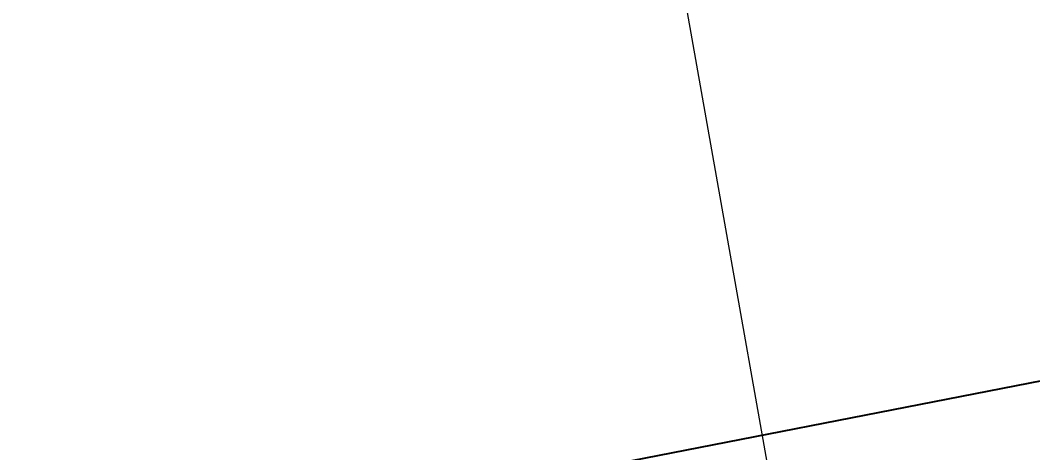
# Model space of a CAD drawing. Header units: millimetres. Extents: x -8428662 to 9409114, y 0 to 249028.
# Drawn here: x 73303.13 to 73313.23, y 105942.79 to 105947.1 of the extents above; entities that cross this region are included whole.
import ezdxf
from ezdxf import colors
from ezdxf.entities.mleader import LeaderData, LeaderLine
from ezdxf.math import Vec2, Vec3

# ---------------------------------------------------------------- set-up
doc = ezdxf.new("R2010")
doc.units = ezdxf.units.MM
doc.header["$MEASUREMENT"] = 0
doc.layers.get('0').update_dxf_attribs({"color": 250, "lineweight": 9})
for name, color, linetype, lineweight in [('АР_Отметки', 250, 'Continuous', 15), ('АР_Размеры', 175, 'Continuous', 9), ('АР_Размеры дверей', 15, 'Continuous', 0), ('АР_Сущ Несущая стена', 216, 'Continuous', 30)]:
    doc.layers.add(name, color=color, linetype=linetype, lineweight=lineweight)
doc.layers.add('Тонкая', color=7, linetype='Continuous')
doc.styles.add('ISOCPEUR', font='isocpeur.ttf', dxfattribs={"width": 0.7})

# ---------------------------------------------------------------- blocks, each defined once
blk = doc.blocks.new('_DotSmall')
at = {"color": 0, "linetype": 'ByBlock', "const_width": 0.5}
blk.add_lwpolyline([(-0.0625, 0, 1), (0.0625, 0, 1)], format="xyb", close=True, dxfattribs=at)
blk = doc.blocks.new('A$Cec9b444d')
at = {"layer": 'Тонкая', "color": 5, "ltscale": 100}
blk.add_line((-293.911, -6250.389), (-2355.108, -6652.338), dxfattribs=at)

msp = doc.modelspace()

# ---------------------------------------------------------------- linework, layer by layer
at = {"layer": 'АР_Размеры', "color": 5, "lineweight": 0, "ltscale": 100, "transparency": 33554687}
msp.add_lwpolyline([(73324.646, 105921.32), (73318.861, 105953.956, 0.523933), (73318.445, 105954.213), (73317.364, 105954.021), (73310.281, 105952.766), (73309.201, 105952.574, 0.523933), (73308.897, 105952.19), (73314.681, 105919.554, 0.414326)], format="xyb", dxfattribs=at)
msp.add_lwpolyline([(73324.646, 105921.32), (73318.861, 105953.956, 0.523933), (73318.445, 105954.213), (73317.364, 105954.021), (73310.281, 105952.766), (73309.201, 105952.574, 0.523933), (73308.897, 105952.19), (73314.681, 105919.554, 0.414326)], format="xyb", dxfattribs=at)
msp.add_lwpolyline([(73324.646, 105921.32), (73318.861, 105953.956, 0.523933), (73318.445, 105954.213), (73317.364, 105954.021), (73310.281, 105952.766), (73309.201, 105952.574, 0.523933), (73308.897, 105952.19), (73314.681, 105919.554, 0.414326)], format="xyb", dxfattribs=at)
msp.add_lwpolyline([(73324.646, 105921.32), (73318.861, 105953.956, 0.523933), (73318.445, 105954.213), (73317.364, 105954.021), (73310.281, 105952.766), (73309.201, 105952.574, 0.523933), (73308.897, 105952.19), (73314.681, 105919.554, 0.414326)], format="xyb", dxfattribs=at)
msp.add_lwpolyline([(73324.646, 105921.32), (73318.861, 105953.956, 0.523933), (73318.445, 105954.213), (73317.364, 105954.021), (73310.281, 105952.766), (73309.201, 105952.574, 0.523933), (73308.897, 105952.19), (73314.681, 105919.554, 0.414326)], format="xyb", dxfattribs=at)
msp.add_lwpolyline([(73324.646, 105921.32), (73318.861, 105953.956, 0.523933), (73318.445, 105954.213), (73317.364, 105954.021), (73310.281, 105952.766), (73309.201, 105952.574, 0.523933), (73308.897, 105952.19), (73314.681, 105919.554, 0.414326)], format="xyb", dxfattribs=at)
msp.add_lwpolyline([(73324.646, 105921.32), (73318.861, 105953.956, 0.523933), (73318.445, 105954.213), (73317.364, 105954.021), (73310.281, 105952.766), (73309.201, 105952.574, 0.523933), (73308.897, 105952.19), (73314.681, 105919.554, 0.414326)], format="xyb", dxfattribs=at)
msp.add_lwpolyline([(73324.646, 105921.32), (73318.861, 105953.956, 0.523933), (73318.445, 105954.213), (73317.364, 105954.021), (73310.281, 105952.766), (73309.201, 105952.574, 0.523933), (73308.897, 105952.19), (73314.681, 105919.554, 0.414326)], format="xyb", dxfattribs=at)
msp.add_lwpolyline([(73324.646, 105921.32), (73318.861, 105953.956, 0.523933), (73318.445, 105954.213), (73317.364, 105954.021), (73310.281, 105952.766), (73309.201, 105952.574, 0.523933), (73308.897, 105952.19), (73314.681, 105919.554, 0.414326)], format="xyb", dxfattribs=at)
msp.add_lwpolyline([(73324.646, 105921.32), (73318.861, 105953.956, 0.523933), (73318.445, 105954.213), (73317.364, 105954.021), (73310.281, 105952.766), (73309.201, 105952.574, 0.523933), (73308.897, 105952.19), (73314.681, 105919.554, 0.414326)], format="xyb", dxfattribs=at)
msp.add_lwpolyline([(73324.646, 105921.32), (73318.861, 105953.956, 0.523933), (73318.445, 105954.213), (73317.364, 105954.021), (73310.281, 105952.766), (73309.201, 105952.574, 0.523933), (73308.897, 105952.19), (73314.681, 105919.554, 0.414326)], format="xyb", dxfattribs=at)
msp.add_lwpolyline([(73324.646, 105921.32), (73318.861, 105953.956, 0.523933), (73318.445, 105954.213), (73317.364, 105954.021), (73310.281, 105952.766), (73309.201, 105952.574, 0.523933), (73308.897, 105952.19), (73314.681, 105919.554, 0.414326)], format="xyb", dxfattribs=at)
msp.add_lwpolyline([(73324.646, 105921.32), (73318.861, 105953.956, 0.523933), (73318.445, 105954.213), (73317.364, 105954.021), (73310.281, 105952.766), (73309.201, 105952.574, 0.523933), (73308.897, 105952.19), (73314.681, 105919.554, 0.414326)], format="xyb", dxfattribs=at)
msp.add_lwpolyline([(73324.646, 105921.32), (73318.861, 105953.956, 0.523933), (73318.445, 105954.213), (73317.364, 105954.021), (73310.281, 105952.766), (73309.201, 105952.574, 0.523933), (73308.897, 105952.19), (73314.681, 105919.554, 0.414326)], format="xyb", dxfattribs=at)
msp.add_lwpolyline([(73324.646, 105921.32), (73318.861, 105953.956, 0.523933), (73318.445, 105954.213), (73317.364, 105954.021), (73310.281, 105952.766), (73309.201, 105952.574, 0.523933), (73308.897, 105952.19), (73314.681, 105919.554, 0.414326)], format="xyb", dxfattribs=at)
msp.add_lwpolyline([(73324.646, 105921.32), (73318.861, 105953.956, 0.523933), (73318.445, 105954.213), (73317.364, 105954.021), (73310.281, 105952.766), (73309.201, 105952.574, 0.523933), (73308.897, 105952.19), (73314.681, 105919.554, 0.414326)], format="xyb", dxfattribs=at)
msp.add_lwpolyline([(73324.646, 105921.32), (73318.861, 105953.956, 0.523933), (73318.445, 105954.213), (73317.364, 105954.021), (73310.281, 105952.766), (73309.201, 105952.574, 0.523933), (73308.897, 105952.19), (73314.681, 105919.554, 0.414326)], format="xyb", dxfattribs=at)
msp.add_lwpolyline([(73324.646, 105921.32), (73318.861, 105953.956, 0.523933), (73318.445, 105954.213), (73317.364, 105954.021), (73310.281, 105952.766), (73309.201, 105952.574, 0.523933), (73308.897, 105952.19), (73314.681, 105919.554, 0.414326)], format="xyb", dxfattribs=at)
msp.add_lwpolyline([(73324.646, 105921.32), (73318.861, 105953.956, 0.523933), (73318.445, 105954.213), (73317.364, 105954.021), (73310.281, 105952.766), (73309.201, 105952.574, 0.523933), (73308.897, 105952.19), (73314.681, 105919.554, 0.414326)], format="xyb", dxfattribs=at)
msp.add_lwpolyline([(73324.646, 105921.32), (73318.861, 105953.956, 0.523933), (73318.445, 105954.213), (73317.364, 105954.021), (73310.281, 105952.766), (73309.201, 105952.574, 0.523933), (73308.897, 105952.19), (73314.681, 105919.554, 0.414326)], format="xyb", dxfattribs=at)
msp.add_lwpolyline([(73324.646, 105921.32), (73318.861, 105953.956, 0.523933), (73318.445, 105954.213), (73317.364, 105954.021), (73310.281, 105952.766), (73309.201, 105952.574, 0.523933), (73308.897, 105952.19), (73314.681, 105919.554, 0.414326)], format="xyb", dxfattribs=at)
msp.add_lwpolyline([(73324.646, 105921.32), (73318.861, 105953.956, 0.523933), (73318.445, 105954.213), (73317.364, 105954.021), (73310.281, 105952.766), (73309.201, 105952.574, 0.523933), (73308.897, 105952.19), (73314.681, 105919.554, 0.414326)], format="xyb", dxfattribs=at)
msp.add_lwpolyline([(73324.646, 105921.32), (73318.861, 105953.956, 0.523933), (73318.445, 105954.213), (73317.364, 105954.021), (73310.281, 105952.766), (73309.201, 105952.574, 0.523933), (73308.897, 105952.19), (73314.681, 105919.554, 0.414326)], format="xyb", dxfattribs=at)
msp.add_lwpolyline([(73324.646, 105921.32), (73318.861, 105953.956, 0.523933), (73318.445, 105954.213), (73317.364, 105954.021), (73310.281, 105952.766), (73309.201, 105952.574, 0.523933), (73308.897, 105952.19), (73314.681, 105919.554, 0.414326)], format="xyb", dxfattribs=at)
msp.add_lwpolyline([(73324.646, 105921.32), (73318.861, 105953.956, 0.523933), (73318.445, 105954.213), (73317.364, 105954.021), (73310.281, 105952.766), (73309.201, 105952.574, 0.523933), (73308.897, 105952.19), (73314.681, 105919.554, 0.414326)], format="xyb", dxfattribs=at)
msp.add_lwpolyline([(73324.646, 105921.32), (73318.861, 105953.956, 0.523933), (73318.445, 105954.213), (73317.364, 105954.021), (73310.281, 105952.766), (73309.201, 105952.574, 0.523933), (73308.897, 105952.19), (73314.681, 105919.554, 0.414326)], format="xyb", dxfattribs=at)
msp.add_lwpolyline([(73324.646, 105921.32), (73318.861, 105953.956, 0.523933), (73318.445, 105954.213), (73317.364, 105954.021), (73310.281, 105952.766), (73309.201, 105952.574, 0.523933), (73308.897, 105952.19), (73314.681, 105919.554, 0.414326)], format="xyb", dxfattribs=at)
msp.add_lwpolyline([(73324.646, 105921.32), (73318.861, 105953.956, 0.523933), (73318.445, 105954.213), (73317.364, 105954.021), (73310.281, 105952.766), (73309.201, 105952.574, 0.523933), (73308.897, 105952.19), (73314.681, 105919.554, 0.414326)], format="xyb", dxfattribs=at)
msp.add_lwpolyline([(73324.646, 105921.32), (73318.861, 105953.956, 0.523933), (73318.445, 105954.213), (73317.364, 105954.021), (73310.281, 105952.766), (73309.201, 105952.574, 0.523933), (73308.897, 105952.19), (73314.681, 105919.554, 0.414326)], format="xyb", dxfattribs=at)
msp.add_lwpolyline([(73324.646, 105921.32), (73318.861, 105953.956, 0.523933), (73318.445, 105954.213), (73317.364, 105954.021), (73310.281, 105952.766), (73309.201, 105952.574, 0.523933), (73308.897, 105952.19), (73314.681, 105919.554, 0.414326)], format="xyb", dxfattribs=at)
msp.add_lwpolyline([(73324.646, 105921.32), (73318.861, 105953.956, 0.523933), (73318.445, 105954.213), (73317.364, 105954.021), (73310.281, 105952.766), (73309.201, 105952.574, 0.523933), (73308.897, 105952.19), (73314.681, 105919.554, 0.414326)], format="xyb", dxfattribs=at)
msp.add_lwpolyline([(73324.646, 105921.32), (73318.861, 105953.956, 0.523933), (73318.445, 105954.213), (73317.364, 105954.021), (73310.281, 105952.766), (73309.201, 105952.574, 0.523933), (73308.897, 105952.19), (73314.681, 105919.554, 0.414326)], format="xyb", dxfattribs=at)
msp.add_lwpolyline([(73324.646, 105921.32), (73318.861, 105953.956, 0.523933), (73318.445, 105954.213), (73317.364, 105954.021), (73310.281, 105952.766), (73309.201, 105952.574, 0.523933), (73308.897, 105952.19), (73314.681, 105919.554, 0.414326)], format="xyb", dxfattribs=at)
msp.add_lwpolyline([(73324.646, 105921.32), (73318.861, 105953.956, 0.523933), (73318.445, 105954.213), (73317.364, 105954.021), (73310.281, 105952.766), (73309.201, 105952.574, 0.523933), (73308.897, 105952.19), (73314.681, 105919.554, 0.414326)], format="xyb", dxfattribs=at)
msp.add_lwpolyline([(73324.646, 105921.32), (73318.861, 105953.956, 0.523933), (73318.445, 105954.213), (73317.364, 105954.021), (73310.281, 105952.766), (73309.201, 105952.574, 0.523933), (73308.897, 105952.19), (73314.681, 105919.554, 0.414326)], format="xyb", dxfattribs=at)
msp.add_lwpolyline([(73324.646, 105921.32), (73318.861, 105953.956, 0.523933), (73318.445, 105954.213), (73317.364, 105954.021), (73310.281, 105952.766), (73309.201, 105952.574, 0.523933), (73308.897, 105952.19), (73314.681, 105919.554, 0.414326)], format="xyb", dxfattribs=at)
msp.add_lwpolyline([(73324.646, 105921.32), (73318.861, 105953.956, 0.523933), (73318.445, 105954.213), (73317.364, 105954.021), (73310.281, 105952.766), (73309.201, 105952.574, 0.523933), (73308.897, 105952.19), (73314.681, 105919.554, 0.414326)], format="xyb", dxfattribs=at)
msp.add_lwpolyline([(73324.646, 105921.32), (73318.861, 105953.956, 0.523933), (73318.445, 105954.213), (73317.364, 105954.021), (73310.281, 105952.766), (73309.201, 105952.574, 0.523933), (73308.897, 105952.19), (73314.681, 105919.554, 0.414326)], format="xyb", dxfattribs=at)
msp.add_lwpolyline([(73324.646, 105921.32), (73318.861, 105953.956, 0.523933), (73318.445, 105954.213), (73317.364, 105954.021), (73310.281, 105952.766), (73309.201, 105952.574, 0.523933), (73308.897, 105952.19), (73314.681, 105919.554, 0.414326)], format="xyb", dxfattribs=at)
msp.add_lwpolyline([(73324.646, 105921.32), (73318.861, 105953.956, 0.523933), (73318.445, 105954.213), (73317.364, 105954.021), (73310.281, 105952.766), (73309.201, 105952.574, 0.523933), (73308.897, 105952.19), (73314.681, 105919.554, 0.414326)], format="xyb", dxfattribs=at)
msp.add_lwpolyline([(73324.646, 105921.32), (73318.861, 105953.956, 0.523933), (73318.445, 105954.213), (73317.364, 105954.021), (73310.281, 105952.766), (73309.201, 105952.574, 0.523933), (73308.897, 105952.19), (73314.681, 105919.554, 0.414326)], format="xyb", dxfattribs=at)
msp.add_lwpolyline([(73324.646, 105921.32), (73318.861, 105953.956, 0.523933), (73318.445, 105954.213), (73317.364, 105954.021), (73310.281, 105952.766), (73309.201, 105952.574, 0.523933), (73308.897, 105952.19), (73314.681, 105919.554, 0.414326)], format="xyb", dxfattribs=at)
msp.add_lwpolyline([(73324.646, 105921.32), (73318.861, 105953.956, 0.523933), (73318.445, 105954.213), (73317.364, 105954.021), (73310.281, 105952.766), (73309.201, 105952.574, 0.523933), (73308.897, 105952.19), (73314.681, 105919.554, 0.414326)], format="xyb", dxfattribs=at)
msp.add_lwpolyline([(73324.646, 105921.32), (73318.861, 105953.956, 0.523933), (73318.445, 105954.213), (73317.364, 105954.021), (73310.281, 105952.766), (73309.201, 105952.574, 0.523933), (73308.897, 105952.19), (73314.681, 105919.554, 0.414326)], format="xyb", dxfattribs=at)
msp.add_lwpolyline([(73324.646, 105921.32), (73318.861, 105953.956, 0.523933), (73318.445, 105954.213), (73317.364, 105954.021), (73310.281, 105952.766), (73309.201, 105952.574, 0.523933), (73308.897, 105952.19), (73314.681, 105919.554, 0.414326)], format="xyb", dxfattribs=at)
msp.add_lwpolyline([(73324.646, 105921.32), (73318.861, 105953.956, 0.523933), (73318.445, 105954.213), (73317.364, 105954.021), (73310.281, 105952.766), (73309.201, 105952.574, 0.523933), (73308.897, 105952.19), (73314.681, 105919.554, 0.414326)], format="xyb", dxfattribs=at)
msp.add_lwpolyline([(73324.646, 105921.32), (73318.861, 105953.956, 0.523933), (73318.445, 105954.213), (73317.364, 105954.021), (73310.281, 105952.766), (73309.201, 105952.574, 0.523933), (73308.897, 105952.19), (73314.681, 105919.554, 0.414326)], format="xyb", dxfattribs=at)
msp.add_lwpolyline([(73324.646, 105921.32), (73318.861, 105953.956, 0.523933), (73318.445, 105954.213), (73317.364, 105954.021), (73310.281, 105952.766), (73309.201, 105952.574, 0.523933), (73308.897, 105952.19), (73314.681, 105919.554, 0.414326)], format="xyb", dxfattribs=at)
msp.add_lwpolyline([(73324.646, 105921.32), (73318.861, 105953.956, 0.523933), (73318.445, 105954.213), (73317.364, 105954.021), (73310.281, 105952.766), (73309.201, 105952.574, 0.523933), (73308.897, 105952.19), (73314.681, 105919.554, 0.414326)], format="xyb", dxfattribs=at)
msp.add_lwpolyline([(73324.646, 105921.32), (73318.861, 105953.956, 0.523933), (73318.445, 105954.213), (73317.364, 105954.021), (73310.281, 105952.766), (73309.201, 105952.574, 0.523933), (73308.897, 105952.19), (73314.681, 105919.554, 0.414326)], format="xyb", dxfattribs=at)
msp.add_lwpolyline([(73324.646, 105921.32), (73318.861, 105953.956, 0.523933), (73318.445, 105954.213), (73317.364, 105954.021), (73310.281, 105952.766), (73309.201, 105952.574, 0.523933), (73308.897, 105952.19), (73314.681, 105919.554, 0.414326)], format="xyb", dxfattribs=at)
msp.add_lwpolyline([(73324.646, 105921.32), (73318.861, 105953.956, 0.523933), (73318.445, 105954.213), (73317.364, 105954.021), (73310.281, 105952.766), (73309.201, 105952.574, 0.523933), (73308.897, 105952.19), (73314.681, 105919.554, 0.414326)], format="xyb", dxfattribs=at)
msp.add_lwpolyline([(73324.646, 105921.32), (73318.861, 105953.956, 0.523933), (73318.445, 105954.213), (73317.364, 105954.021), (73310.281, 105952.766), (73309.201, 105952.574, 0.523933), (73308.897, 105952.19), (73314.681, 105919.554, 0.414326)], format="xyb", dxfattribs=at)
msp.add_lwpolyline([(73324.646, 105921.32), (73318.861, 105953.956, 0.523933), (73318.445, 105954.213), (73317.364, 105954.021), (73310.281, 105952.766), (73309.201, 105952.574, 0.523933), (73308.897, 105952.19), (73314.681, 105919.554, 0.414326)], format="xyb", dxfattribs=at)
msp.add_lwpolyline([(73324.646, 105921.32), (73318.861, 105953.956, 0.523933), (73318.445, 105954.213), (73317.364, 105954.021), (73310.281, 105952.766), (73309.201, 105952.574, 0.523933), (73308.897, 105952.19), (73314.681, 105919.554, 0.414326)], format="xyb", dxfattribs=at)
msp.add_lwpolyline([(73324.646, 105921.32), (73318.861, 105953.956, 0.523933), (73318.445, 105954.213), (73317.364, 105954.021), (73310.281, 105952.766), (73309.201, 105952.574, 0.523933), (73308.897, 105952.19), (73314.681, 105919.554, 0.414326)], format="xyb", dxfattribs=at)
msp.add_lwpolyline([(73324.646, 105921.32), (73318.861, 105953.956, 0.523933), (73318.445, 105954.213), (73317.364, 105954.021), (73310.281, 105952.766), (73309.201, 105952.574, 0.523933), (73308.897, 105952.19), (73314.681, 105919.554, 0.414326)], format="xyb", dxfattribs=at)
msp.add_lwpolyline([(73324.646, 105921.32), (73318.861, 105953.956, 0.523933), (73318.445, 105954.213), (73317.364, 105954.021), (73310.281, 105952.766), (73309.201, 105952.574, 0.523933), (73308.897, 105952.19), (73314.681, 105919.554, 0.414326)], format="xyb", dxfattribs=at)
msp.add_lwpolyline([(73324.646, 105921.32), (73318.861, 105953.956, 0.523933), (73318.445, 105954.213), (73317.364, 105954.021), (73310.281, 105952.766), (73309.201, 105952.574, 0.523933), (73308.897, 105952.19), (73314.681, 105919.554, 0.414326)], format="xyb", dxfattribs=at)
msp.add_lwpolyline([(73324.646, 105921.32), (73318.861, 105953.956, 0.523933), (73318.445, 105954.213), (73317.364, 105954.021), (73310.281, 105952.766), (73309.201, 105952.574, 0.523933), (73308.897, 105952.19), (73314.681, 105919.554, 0.414326)], format="xyb", dxfattribs=at)
msp.add_lwpolyline([(73324.646, 105921.32), (73318.861, 105953.956, 0.523933), (73318.445, 105954.213), (73317.364, 105954.021), (73310.281, 105952.766), (73309.201, 105952.574, 0.523933), (73308.897, 105952.19), (73314.681, 105919.554, 0.414326)], format="xyb", dxfattribs=at)
msp.add_lwpolyline([(73324.646, 105921.32), (73318.861, 105953.956, 0.523933), (73318.445, 105954.213), (73317.364, 105954.021), (73310.281, 105952.766), (73309.201, 105952.574, 0.523933), (73308.897, 105952.19), (73314.681, 105919.554, 0.414326)], format="xyb", dxfattribs=at)
msp.add_lwpolyline([(73324.646, 105921.32), (73318.861, 105953.956, 0.523933), (73318.445, 105954.213), (73317.364, 105954.021), (73310.281, 105952.766), (73309.201, 105952.574, 0.523933), (73308.897, 105952.19), (73314.681, 105919.554, 0.414326)], format="xyb", dxfattribs=at)
msp.add_lwpolyline([(73324.646, 105921.32), (73318.861, 105953.956, 0.523933), (73318.445, 105954.213), (73317.364, 105954.021), (73310.281, 105952.766), (73309.201, 105952.574, 0.523933), (73308.897, 105952.19), (73314.681, 105919.554, 0.414326)], format="xyb", dxfattribs=at)
msp.add_lwpolyline([(73324.646, 105921.32), (73318.861, 105953.956, 0.523933), (73318.445, 105954.213), (73317.364, 105954.021), (73310.281, 105952.766), (73309.201, 105952.574, 0.523933), (73308.897, 105952.19), (73314.681, 105919.554, 0.414326)], format="xyb", dxfattribs=at)
msp.add_lwpolyline([(73324.646, 105921.32), (73318.861, 105953.956, 0.523933), (73318.445, 105954.213), (73317.364, 105954.021), (73310.281, 105952.766), (73309.201, 105952.574, 0.523933), (73308.897, 105952.19), (73314.681, 105919.554, 0.414326)], format="xyb", dxfattribs=at)
msp.add_lwpolyline([(73324.646, 105921.32), (73318.861, 105953.956, 0.523933), (73318.445, 105954.213), (73317.364, 105954.021), (73310.281, 105952.766), (73309.201, 105952.574, 0.523933), (73308.897, 105952.19), (73314.681, 105919.554, 0.414326)], format="xyb", dxfattribs=at)
msp.add_lwpolyline([(73324.646, 105921.32), (73318.861, 105953.956, 0.523933), (73318.445, 105954.213), (73317.364, 105954.021), (73310.281, 105952.766), (73309.201, 105952.574, 0.523933), (73308.897, 105952.19), (73314.681, 105919.554, 0.414326)], format="xyb", dxfattribs=at)
msp.add_lwpolyline([(73324.646, 105921.32), (73318.861, 105953.956, 0.523933), (73318.445, 105954.213), (73317.364, 105954.021), (73310.281, 105952.766), (73309.201, 105952.574, 0.523933), (73308.897, 105952.19), (73314.681, 105919.554, 0.414326)], format="xyb", dxfattribs=at)
msp.add_lwpolyline([(73324.646, 105921.32), (73318.861, 105953.956, 0.523933), (73318.445, 105954.213), (73317.364, 105954.021), (73310.281, 105952.766), (73309.201, 105952.574, 0.523933), (73308.897, 105952.19), (73314.681, 105919.554, 0.414326)], format="xyb", dxfattribs=at)
msp.add_lwpolyline([(73324.646, 105921.32), (73318.861, 105953.956, 0.523933), (73318.445, 105954.213), (73317.364, 105954.021), (73310.281, 105952.766), (73309.201, 105952.574, 0.523933), (73308.897, 105952.19), (73314.681, 105919.554, 0.414326)], format="xyb", dxfattribs=at)
msp.add_lwpolyline([(73324.646, 105921.32), (73318.861, 105953.956, 0.523933), (73318.445, 105954.213), (73317.364, 105954.021), (73310.281, 105952.766), (73309.201, 105952.574, 0.523933), (73308.897, 105952.19), (73314.681, 105919.554, 0.414326)], format="xyb", dxfattribs=at)
msp.add_lwpolyline([(73324.646, 105921.32), (73318.861, 105953.956, 0.523933), (73318.445, 105954.213), (73317.364, 105954.021), (73310.281, 105952.766), (73309.201, 105952.574, 0.523933), (73308.897, 105952.19), (73314.681, 105919.554, 0.414326)], format="xyb", dxfattribs=at)
msp.add_lwpolyline([(73324.646, 105921.32), (73318.861, 105953.956, 0.523933), (73318.445, 105954.213), (73317.364, 105954.021), (73310.281, 105952.766), (73309.201, 105952.574, 0.523933), (73308.897, 105952.19), (73314.681, 105919.554, 0.414326)], format="xyb", dxfattribs=at)
msp.add_lwpolyline([(73324.646, 105921.32), (73318.861, 105953.956, 0.523933), (73318.445, 105954.213), (73317.364, 105954.021), (73310.281, 105952.766), (73309.201, 105952.574, 0.523933), (73308.897, 105952.19), (73314.681, 105919.554, 0.414326)], format="xyb", dxfattribs=at)
msp.add_lwpolyline([(73324.646, 105921.32), (73318.861, 105953.956, 0.523933), (73318.445, 105954.213), (73317.364, 105954.021), (73310.281, 105952.766), (73309.201, 105952.574, 0.523933), (73308.897, 105952.19), (73314.681, 105919.554, 0.414326)], format="xyb", dxfattribs=at)
msp.add_lwpolyline([(73324.646, 105921.32), (73318.861, 105953.956, 0.523933), (73318.445, 105954.213), (73317.364, 105954.021), (73310.281, 105952.766), (73309.201, 105952.574, 0.523933), (73308.897, 105952.19), (73314.681, 105919.554, 0.414326)], format="xyb", dxfattribs=at)
msp.add_lwpolyline([(73324.646, 105921.32), (73318.861, 105953.956, 0.523933), (73318.445, 105954.213), (73317.364, 105954.021), (73310.281, 105952.766), (73309.201, 105952.574, 0.523933), (73308.897, 105952.19), (73314.681, 105919.554, 0.414326)], format="xyb", dxfattribs=at)
msp.add_lwpolyline([(73324.646, 105921.32), (73318.861, 105953.956, 0.523933), (73318.445, 105954.213), (73317.364, 105954.021), (73310.281, 105952.766), (73309.201, 105952.574, 0.523933), (73308.897, 105952.19), (73314.681, 105919.554, 0.414326)], format="xyb", dxfattribs=at)
msp.add_lwpolyline([(73324.646, 105921.32), (73318.861, 105953.956, 0.523933), (73318.445, 105954.213), (73317.364, 105954.021), (73310.281, 105952.766), (73309.201, 105952.574, 0.523933), (73308.897, 105952.19), (73314.681, 105919.554, 0.414326)], format="xyb", dxfattribs=at)
msp.add_lwpolyline([(73324.646, 105921.32), (73318.861, 105953.956, 0.523933), (73318.445, 105954.213), (73317.364, 105954.021), (73310.281, 105952.766), (73309.201, 105952.574, 0.523933), (73308.897, 105952.19), (73314.681, 105919.554, 0.414326)], format="xyb", dxfattribs=at)
msp.add_lwpolyline([(73324.646, 105921.32), (73318.861, 105953.956, 0.523933), (73318.445, 105954.213), (73317.364, 105954.021), (73310.281, 105952.766), (73309.201, 105952.574, 0.523933), (73308.897, 105952.19), (73314.681, 105919.554, 0.414326)], format="xyb", dxfattribs=at)
msp.add_lwpolyline([(73324.646, 105921.32), (73318.861, 105953.956, 0.523933), (73318.445, 105954.213), (73317.364, 105954.021), (73310.281, 105952.766), (73309.201, 105952.574, 0.523933), (73308.897, 105952.19), (73314.681, 105919.554, 0.414326)], format="xyb", dxfattribs=at)
msp.add_lwpolyline([(73324.646, 105921.32), (73318.861, 105953.956, 0.523933), (73318.445, 105954.213), (73317.364, 105954.021), (73310.281, 105952.766), (73309.201, 105952.574, 0.523933), (73308.897, 105952.19), (73314.681, 105919.554, 0.414326)], format="xyb", dxfattribs=at)
msp.add_lwpolyline([(73324.646, 105921.32), (73318.861, 105953.956, 0.523933), (73318.445, 105954.213), (73317.364, 105954.021), (73310.281, 105952.766), (73309.201, 105952.574, 0.523933), (73308.897, 105952.19), (73314.681, 105919.554, 0.414326)], format="xyb", dxfattribs=at)
msp.add_lwpolyline([(73324.646, 105921.32), (73318.861, 105953.956, 0.523933), (73318.445, 105954.213), (73317.364, 105954.021), (73310.281, 105952.766), (73309.201, 105952.574, 0.523933), (73308.897, 105952.19), (73314.681, 105919.554, 0.414326)], format="xyb", dxfattribs=at)
msp.add_lwpolyline([(73324.646, 105921.32), (73318.861, 105953.956, 0.523933), (73318.445, 105954.213), (73317.364, 105954.021), (73310.281, 105952.766), (73309.201, 105952.574, 0.523933), (73308.897, 105952.19), (73314.681, 105919.554, 0.414326)], format="xyb", dxfattribs=at)
msp.add_lwpolyline([(73324.646, 105921.32), (73318.861, 105953.956, 0.523933), (73318.445, 105954.213), (73317.364, 105954.021), (73310.281, 105952.766), (73309.201, 105952.574, 0.523933), (73308.897, 105952.19), (73314.681, 105919.554, 0.414326)], format="xyb", dxfattribs=at)
msp.add_lwpolyline([(73324.646, 105921.32), (73318.861, 105953.956, 0.523933), (73318.445, 105954.213), (73317.364, 105954.021), (73310.281, 105952.766), (73309.201, 105952.574, 0.523933), (73308.897, 105952.19), (73314.681, 105919.554, 0.414326)], format="xyb", dxfattribs=at)
msp.add_lwpolyline([(73324.646, 105921.32), (73318.861, 105953.956, 0.523933), (73318.445, 105954.213), (73317.364, 105954.021), (73310.281, 105952.766), (73309.201, 105952.574, 0.523933), (73308.897, 105952.19), (73314.681, 105919.554, 0.414326)], format="xyb", dxfattribs=at)
msp.add_lwpolyline([(73324.646, 105921.32), (73318.861, 105953.956, 0.523933), (73318.445, 105954.213), (73317.364, 105954.021), (73310.281, 105952.766), (73309.201, 105952.574, 0.523933), (73308.897, 105952.19), (73314.681, 105919.554, 0.414326)], format="xyb", dxfattribs=at)
msp.add_lwpolyline([(73324.646, 105921.32), (73318.861, 105953.956, 0.523933), (73318.445, 105954.213), (73317.364, 105954.021), (73310.281, 105952.766), (73309.201, 105952.574, 0.523933), (73308.897, 105952.19), (73314.681, 105919.554, 0.414326)], format="xyb", dxfattribs=at)
msp.add_lwpolyline([(73324.646, 105921.32), (73318.861, 105953.956, 0.523933), (73318.445, 105954.213), (73317.364, 105954.021), (73310.281, 105952.766), (73309.201, 105952.574, 0.523933), (73308.897, 105952.19), (73314.681, 105919.554, 0.414326)], format="xyb", dxfattribs=at)
msp.add_lwpolyline([(73324.646, 105921.32), (73318.861, 105953.956, 0.523933), (73318.445, 105954.213), (73317.364, 105954.021), (73310.281, 105952.766), (73309.201, 105952.574, 0.523933), (73308.897, 105952.19), (73314.681, 105919.554, 0.414326)], format="xyb", dxfattribs=at)
msp.add_lwpolyline([(73324.646, 105921.32), (73318.861, 105953.956, 0.523933), (73318.445, 105954.213), (73317.364, 105954.021), (73310.281, 105952.766), (73309.201, 105952.574, 0.523933), (73308.897, 105952.19), (73314.681, 105919.554, 0.414326)], format="xyb", dxfattribs=at)
msp.add_lwpolyline([(73324.646, 105921.32), (73318.861, 105953.956, 0.523933), (73318.445, 105954.213), (73317.364, 105954.021), (73310.281, 105952.766), (73309.201, 105952.574, 0.523933), (73308.897, 105952.19), (73314.681, 105919.554, 0.414326)], format="xyb", dxfattribs=at)
msp.add_lwpolyline([(73324.646, 105921.32), (73318.861, 105953.956, 0.523933), (73318.445, 105954.213), (73317.364, 105954.021), (73310.281, 105952.766), (73309.201, 105952.574, 0.523933), (73308.897, 105952.19), (73314.681, 105919.554, 0.414326)], format="xyb", dxfattribs=at)
msp.add_lwpolyline([(73324.646, 105921.32), (73318.861, 105953.956, 0.523933), (73318.445, 105954.213), (73317.364, 105954.021), (73310.281, 105952.766), (73309.201, 105952.574, 0.523933), (73308.897, 105952.19), (73314.681, 105919.554, 0.414326)], format="xyb", dxfattribs=at)
msp.add_lwpolyline([(73324.646, 105921.32), (73318.861, 105953.956, 0.523933), (73318.445, 105954.213), (73317.364, 105954.021), (73310.281, 105952.766), (73309.201, 105952.574, 0.523933), (73308.897, 105952.19), (73314.681, 105919.554, 0.414326)], format="xyb", dxfattribs=at)
msp.add_lwpolyline([(73324.646, 105921.32), (73318.861, 105953.956, 0.523933), (73318.445, 105954.213), (73317.364, 105954.021), (73310.281, 105952.766), (73309.201, 105952.574, 0.523933), (73308.897, 105952.19), (73314.681, 105919.554, 0.414326)], format="xyb", dxfattribs=at)
msp.add_lwpolyline([(73324.646, 105921.32), (73318.861, 105953.956, 0.523933), (73318.445, 105954.213), (73317.364, 105954.021), (73310.281, 105952.766), (73309.201, 105952.574, 0.523933), (73308.897, 105952.19), (73314.681, 105919.554, 0.414326)], format="xyb", dxfattribs=at)
msp.add_lwpolyline([(73324.646, 105921.32), (73318.861, 105953.956, 0.523933), (73318.445, 105954.213), (73317.364, 105954.021), (73310.281, 105952.766), (73309.201, 105952.574, 0.523933), (73308.897, 105952.19), (73314.681, 105919.554, 0.414326)], format="xyb", dxfattribs=at)
msp.add_lwpolyline([(73324.646, 105921.32), (73318.861, 105953.956, 0.523933), (73318.445, 105954.213), (73317.364, 105954.021), (73310.281, 105952.766), (73309.201, 105952.574, 0.523933), (73308.897, 105952.19), (73314.681, 105919.554, 0.414326)], format="xyb", dxfattribs=at)
msp.add_lwpolyline([(73324.646, 105921.32), (73318.861, 105953.956, 0.523933), (73318.445, 105954.213), (73317.364, 105954.021), (73310.281, 105952.766), (73309.201, 105952.574, 0.523933), (73308.897, 105952.19), (73314.681, 105919.554, 0.414326)], format="xyb", dxfattribs=at)
msp.add_lwpolyline([(73324.646, 105921.32), (73318.861, 105953.956, 0.523933), (73318.445, 105954.213), (73317.364, 105954.021), (73310.281, 105952.766), (73309.201, 105952.574, 0.523933), (73308.897, 105952.19), (73314.681, 105919.554, 0.414326)], format="xyb", dxfattribs=at)
msp.add_lwpolyline([(73324.646, 105921.32), (73318.861, 105953.956, 0.523933), (73318.445, 105954.213), (73317.364, 105954.021), (73310.281, 105952.766), (73309.201, 105952.574, 0.523933), (73308.897, 105952.19), (73314.681, 105919.554, 0.414326)], format="xyb", dxfattribs=at)
msp.add_lwpolyline([(73324.646, 105921.32), (73318.861, 105953.956, 0.523933), (73318.445, 105954.213), (73317.364, 105954.021), (73310.281, 105952.766), (73309.201, 105952.574, 0.523933), (73308.897, 105952.19), (73314.681, 105919.554, 0.414326)], format="xyb", dxfattribs=at)
msp.add_lwpolyline([(73324.646, 105921.32), (73318.861, 105953.956, 0.523933), (73318.445, 105954.213), (73317.364, 105954.021), (73310.281, 105952.766), (73309.201, 105952.574, 0.523933), (73308.897, 105952.19), (73314.681, 105919.554, 0.414326)], format="xyb", dxfattribs=at)
msp.add_lwpolyline([(73324.646, 105921.32), (73318.861, 105953.956, 0.523933), (73318.445, 105954.213), (73317.364, 105954.021), (73310.281, 105952.766), (73309.201, 105952.574, 0.523933), (73308.897, 105952.19), (73314.681, 105919.554, 0.414326)], format="xyb", dxfattribs=at)
msp.add_lwpolyline([(73324.646, 105921.32), (73318.861, 105953.956, 0.523933), (73318.445, 105954.213), (73317.364, 105954.021), (73310.281, 105952.766), (73309.201, 105952.574, 0.523933), (73308.897, 105952.19), (73314.681, 105919.554, 0.414326)], format="xyb", dxfattribs=at)
msp.add_lwpolyline([(73324.646, 105921.32), (73318.861, 105953.956, 0.523933), (73318.445, 105954.213), (73317.364, 105954.021), (73310.281, 105952.766), (73309.201, 105952.574, 0.523933), (73308.897, 105952.19), (73314.681, 105919.554, 0.414326)], format="xyb", dxfattribs=at)
msp.add_lwpolyline([(73324.646, 105921.32), (73318.861, 105953.956, 0.523933), (73318.445, 105954.213), (73317.364, 105954.021), (73310.281, 105952.766), (73309.201, 105952.574, 0.523933), (73308.897, 105952.19), (73314.681, 105919.554, 0.414326)], format="xyb", dxfattribs=at)
msp.add_lwpolyline([(73324.646, 105921.32), (73318.861, 105953.956, 0.523933), (73318.445, 105954.213), (73317.364, 105954.021), (73310.281, 105952.766), (73309.201, 105952.574, 0.523933), (73308.897, 105952.19), (73314.681, 105919.554, 0.414326)], format="xyb", dxfattribs=at)
msp.add_lwpolyline([(73324.646, 105921.32), (73318.861, 105953.956, 0.523933), (73318.445, 105954.213), (73317.364, 105954.021), (73310.281, 105952.766), (73309.201, 105952.574, 0.523933), (73308.897, 105952.19), (73314.681, 105919.554, 0.414326)], format="xyb", dxfattribs=at)
msp.add_lwpolyline([(73324.646, 105921.32), (73318.861, 105953.956, 0.523933), (73318.445, 105954.213), (73317.364, 105954.021), (73310.281, 105952.766), (73309.201, 105952.574, 0.523933), (73308.897, 105952.19), (73314.681, 105919.554, 0.414326)], format="xyb", dxfattribs=at)
msp.add_lwpolyline([(73324.646, 105921.32), (73318.861, 105953.956, 0.523933), (73318.445, 105954.213), (73317.364, 105954.021), (73310.281, 105952.766), (73309.201, 105952.574, 0.523933), (73308.897, 105952.19), (73314.681, 105919.554, 0.414326)], format="xyb", dxfattribs=at)
msp.add_lwpolyline([(73324.646, 105921.32), (73318.861, 105953.956, 0.523933), (73318.445, 105954.213), (73317.364, 105954.021), (73310.281, 105952.766), (73309.201, 105952.574, 0.523933), (73308.897, 105952.19), (73314.681, 105919.554, 0.414326)], format="xyb", dxfattribs=at)
msp.add_lwpolyline([(73324.646, 105921.32), (73318.861, 105953.956, 0.523933), (73318.445, 105954.213), (73317.364, 105954.021), (73310.281, 105952.766), (73309.201, 105952.574, 0.523933), (73308.897, 105952.19), (73314.681, 105919.554, 0.414326)], format="xyb", dxfattribs=at)
msp.add_lwpolyline([(73324.646, 105921.32), (73318.861, 105953.956, 0.523933), (73318.445, 105954.213), (73317.364, 105954.021), (73310.281, 105952.766), (73309.201, 105952.574, 0.523933), (73308.897, 105952.19), (73314.681, 105919.554, 0.414326)], format="xyb", dxfattribs=at)
msp.add_lwpolyline([(73324.646, 105921.32), (73318.861, 105953.956, 0.523933), (73318.445, 105954.213), (73317.364, 105954.021), (73310.281, 105952.766), (73309.201, 105952.574, 0.523933), (73308.897, 105952.19), (73314.681, 105919.554, 0.414326)], format="xyb", dxfattribs=at)
msp.add_lwpolyline([(73324.646, 105921.32), (73318.861, 105953.956, 0.523933), (73318.445, 105954.213), (73317.364, 105954.021), (73310.281, 105952.766), (73309.201, 105952.574, 0.523933), (73308.897, 105952.19), (73314.681, 105919.554, 0.414326)], format="xyb", dxfattribs=at)
msp.add_lwpolyline([(73324.646, 105921.32), (73318.861, 105953.956, 0.523933), (73318.445, 105954.213), (73317.364, 105954.021), (73310.281, 105952.766), (73309.201, 105952.574, 0.523933), (73308.897, 105952.19), (73314.681, 105919.554, 0.414326)], format="xyb", dxfattribs=at)
msp.add_lwpolyline([(73324.646, 105921.32), (73318.861, 105953.956, 0.523933), (73318.445, 105954.213), (73317.364, 105954.021), (73310.281, 105952.766), (73309.201, 105952.574, 0.523933), (73308.897, 105952.19), (73314.681, 105919.554, 0.414326)], format="xyb", dxfattribs=at)
msp.add_lwpolyline([(73324.646, 105921.32), (73318.861, 105953.956, 0.523933), (73318.445, 105954.213), (73317.364, 105954.021), (73310.281, 105952.766), (73309.201, 105952.574, 0.523933), (73308.897, 105952.19), (73314.681, 105919.554, 0.414326)], format="xyb", dxfattribs=at)
msp.add_lwpolyline([(73324.646, 105921.32), (73318.861, 105953.956, 0.523933), (73318.445, 105954.213), (73317.364, 105954.021), (73310.281, 105952.766), (73309.201, 105952.574, 0.523933), (73308.897, 105952.19), (73314.681, 105919.554, 0.414326)], format="xyb", dxfattribs=at)
msp.add_lwpolyline([(73324.646, 105921.32), (73318.861, 105953.956, 0.523933), (73318.445, 105954.213), (73317.364, 105954.021), (73310.281, 105952.766), (73309.201, 105952.574, 0.523933), (73308.897, 105952.19), (73314.681, 105919.554, 0.414326)], format="xyb", dxfattribs=at)
msp.add_lwpolyline([(73324.646, 105921.32), (73318.861, 105953.956, 0.523933), (73318.445, 105954.213), (73317.364, 105954.021), (73310.281, 105952.766), (73309.201, 105952.574, 0.523933), (73308.897, 105952.19), (73314.681, 105919.554, 0.414326)], format="xyb", dxfattribs=at)
msp.add_lwpolyline([(73324.646, 105921.32), (73318.861, 105953.956, 0.523933), (73318.445, 105954.213), (73317.364, 105954.021), (73310.281, 105952.766), (73309.201, 105952.574, 0.523933), (73308.897, 105952.19), (73314.681, 105919.554, 0.414326)], format="xyb", dxfattribs=at)
msp.add_lwpolyline([(73324.646, 105921.32), (73318.861, 105953.956, 0.523933), (73318.445, 105954.213), (73317.364, 105954.021), (73310.281, 105952.766), (73309.201, 105952.574, 0.523933), (73308.897, 105952.19), (73314.681, 105919.554, 0.414326)], format="xyb", dxfattribs=at)
msp.add_lwpolyline([(73324.646, 105921.32), (73318.861, 105953.956, 0.523933), (73318.445, 105954.213), (73317.364, 105954.021), (73310.281, 105952.766), (73309.201, 105952.574, 0.523933), (73308.897, 105952.19), (73314.681, 105919.554, 0.414326)], format="xyb", dxfattribs=at)
msp.add_lwpolyline([(73324.646, 105921.32), (73318.861, 105953.956, 0.523933), (73318.445, 105954.213), (73317.364, 105954.021), (73310.281, 105952.766), (73309.201, 105952.574, 0.523933), (73308.897, 105952.19), (73314.681, 105919.554, 0.414326)], format="xyb", dxfattribs=at)
msp.add_lwpolyline([(73324.646, 105921.32), (73318.861, 105953.956, 0.523933), (73318.445, 105954.213), (73317.364, 105954.021), (73310.281, 105952.766), (73309.201, 105952.574, 0.523933), (73308.897, 105952.19), (73314.681, 105919.554, 0.414326)], format="xyb", dxfattribs=at)
msp.add_lwpolyline([(73324.646, 105921.32), (73318.861, 105953.956, 0.523933), (73318.445, 105954.213), (73317.364, 105954.021), (73310.281, 105952.766), (73309.201, 105952.574, 0.523933), (73308.897, 105952.19), (73314.681, 105919.554, 0.414326)], format="xyb", dxfattribs=at)
msp.add_lwpolyline([(73324.646, 105921.32), (73318.861, 105953.956, 0.523933), (73318.445, 105954.213), (73317.364, 105954.021), (73310.281, 105952.766), (73309.201, 105952.574, 0.523933), (73308.897, 105952.19), (73314.681, 105919.554, 0.414326)], format="xyb", dxfattribs=at)
msp.add_lwpolyline([(73324.646, 105921.32), (73318.861, 105953.956, 0.523933), (73318.445, 105954.213), (73317.364, 105954.021), (73310.281, 105952.766), (73309.201, 105952.574, 0.523933), (73308.897, 105952.19), (73314.681, 105919.554, 0.414326)], format="xyb", dxfattribs=at)
msp.add_lwpolyline([(73324.646, 105921.32), (73318.861, 105953.956, 0.523933), (73318.445, 105954.213), (73317.364, 105954.021), (73310.281, 105952.766), (73309.201, 105952.574, 0.523933), (73308.897, 105952.19), (73314.681, 105919.554, 0.414326)], format="xyb", dxfattribs=at)
msp.add_lwpolyline([(73324.646, 105921.32), (73318.861, 105953.956, 0.523933), (73318.445, 105954.213), (73317.364, 105954.021), (73310.281, 105952.766), (73309.201, 105952.574, 0.523933), (73308.897, 105952.19), (73314.681, 105919.554, 0.414326)], format="xyb", dxfattribs=at)
msp.add_lwpolyline([(73324.646, 105921.32), (73318.861, 105953.956, 0.523933), (73318.445, 105954.213), (73317.364, 105954.021), (73310.281, 105952.766), (73309.201, 105952.574, 0.523933), (73308.897, 105952.19), (73314.681, 105919.554, 0.414326)], format="xyb", dxfattribs=at)
msp.add_lwpolyline([(73324.646, 105921.32), (73318.861, 105953.956, 0.523933), (73318.445, 105954.213), (73317.364, 105954.021), (73310.281, 105952.766), (73309.201, 105952.574, 0.523933), (73308.897, 105952.19), (73314.681, 105919.554, 0.414326)], format="xyb", dxfattribs=at)
msp.add_lwpolyline([(73324.646, 105921.32), (73318.861, 105953.956, 0.523933), (73318.445, 105954.213), (73317.364, 105954.021), (73310.281, 105952.766), (73309.201, 105952.574, 0.523933), (73308.897, 105952.19), (73314.681, 105919.554, 0.414326)], format="xyb", dxfattribs=at)
msp.add_lwpolyline([(73324.646, 105921.32), (73318.861, 105953.956, 0.523933), (73318.445, 105954.213), (73317.364, 105954.021), (73310.281, 105952.766), (73309.201, 105952.574, 0.523933), (73308.897, 105952.19), (73314.681, 105919.554, 0.414326)], format="xyb", dxfattribs=at)
msp.add_lwpolyline([(73324.646, 105921.32), (73318.861, 105953.956, 0.523933), (73318.445, 105954.213), (73317.364, 105954.021), (73310.281, 105952.766), (73309.201, 105952.574, 0.523933), (73308.897, 105952.19), (73314.681, 105919.554, 0.414326)], format="xyb", dxfattribs=at)
msp.add_lwpolyline([(73324.646, 105921.32), (73318.861, 105953.956, 0.523933), (73318.445, 105954.213), (73317.364, 105954.021), (73310.281, 105952.766), (73309.201, 105952.574, 0.523933), (73308.897, 105952.19), (73314.681, 105919.554, 0.414326)], format="xyb", dxfattribs=at)
msp.add_lwpolyline([(73324.646, 105921.32), (73318.861, 105953.956, 0.523933), (73318.445, 105954.213), (73317.364, 105954.021), (73310.281, 105952.766), (73309.201, 105952.574, 0.523933), (73308.897, 105952.19), (73314.681, 105919.554, 0.414326)], format="xyb", dxfattribs=at)
msp.add_lwpolyline([(73324.646, 105921.32), (73318.861, 105953.956, 0.523933), (73318.445, 105954.213), (73317.364, 105954.021), (73310.281, 105952.766), (73309.201, 105952.574, 0.523933), (73308.897, 105952.19), (73314.681, 105919.554, 0.414326)], format="xyb", dxfattribs=at)
msp.add_lwpolyline([(73324.646, 105921.32), (73318.861, 105953.956, 0.523933), (73318.445, 105954.213), (73317.364, 105954.021), (73310.281, 105952.766), (73309.201, 105952.574, 0.523933), (73308.897, 105952.19), (73314.681, 105919.554, 0.414326)], format="xyb", dxfattribs=at)
msp.add_lwpolyline([(73324.646, 105921.32), (73318.861, 105953.956, 0.523933), (73318.445, 105954.213), (73317.364, 105954.021), (73310.281, 105952.766), (73309.201, 105952.574, 0.523933), (73308.897, 105952.19), (73314.681, 105919.554, 0.414326)], format="xyb", dxfattribs=at)
msp.add_lwpolyline([(73324.646, 105921.32), (73318.861, 105953.956, 0.523933), (73318.445, 105954.213), (73317.364, 105954.021), (73310.281, 105952.766), (73309.201, 105952.574, 0.523933), (73308.897, 105952.19), (73314.681, 105919.554, 0.414326)], format="xyb", dxfattribs=at)
msp.add_lwpolyline([(73324.646, 105921.32), (73318.861, 105953.956, 0.523933), (73318.445, 105954.213), (73317.364, 105954.021), (73310.281, 105952.766), (73309.201, 105952.574, 0.523933), (73308.897, 105952.19), (73314.681, 105919.554, 0.414326)], format="xyb", dxfattribs=at)
msp.add_lwpolyline([(73324.646, 105921.32), (73318.861, 105953.956, 0.523933), (73318.445, 105954.213), (73317.364, 105954.021), (73310.281, 105952.766), (73309.201, 105952.574, 0.523933), (73308.897, 105952.19), (73314.681, 105919.554, 0.414326)], format="xyb", dxfattribs=at)
msp.add_lwpolyline([(73324.646, 105921.32), (73318.861, 105953.956, 0.523933), (73318.445, 105954.213), (73317.364, 105954.021), (73310.281, 105952.766), (73309.201, 105952.574, 0.523933), (73308.897, 105952.19), (73314.681, 105919.554, 0.414326)], format="xyb", dxfattribs=at)
msp.add_lwpolyline([(73324.646, 105921.32), (73318.861, 105953.956, 0.523933), (73318.445, 105954.213), (73317.364, 105954.021), (73310.281, 105952.766), (73309.201, 105952.574, 0.523933), (73308.897, 105952.19), (73314.681, 105919.554, 0.414326)], format="xyb", dxfattribs=at)
msp.add_lwpolyline([(73324.646, 105921.32), (73318.861, 105953.956, 0.523933), (73318.445, 105954.213), (73317.364, 105954.021), (73310.281, 105952.766), (73309.201, 105952.574, 0.523933), (73308.897, 105952.19), (73314.681, 105919.554, 0.414326)], format="xyb", dxfattribs=at)
msp.add_lwpolyline([(73324.646, 105921.32), (73318.861, 105953.956, 0.523933), (73318.445, 105954.213), (73317.364, 105954.021), (73310.281, 105952.766), (73309.201, 105952.574, 0.523933), (73308.897, 105952.19), (73314.681, 105919.554, 0.414326)], format="xyb", dxfattribs=at)
msp.add_lwpolyline([(73324.646, 105921.32), (73318.861, 105953.956, 0.523933), (73318.445, 105954.213), (73317.364, 105954.021), (73310.281, 105952.766), (73309.201, 105952.574, 0.523933), (73308.897, 105952.19), (73314.681, 105919.554, 0.414326)], format="xyb", dxfattribs=at)
msp.add_lwpolyline([(73324.646, 105921.32), (73318.861, 105953.956, 0.523933), (73318.445, 105954.213), (73317.364, 105954.021), (73310.281, 105952.766), (73309.201, 105952.574, 0.523933), (73308.897, 105952.19), (73314.681, 105919.554, 0.414326)], format="xyb", dxfattribs=at)
msp.add_lwpolyline([(73324.646, 105921.32), (73318.861, 105953.956, 0.523933), (73318.445, 105954.213), (73317.364, 105954.021), (73310.281, 105952.766), (73309.201, 105952.574, 0.523933), (73308.897, 105952.19), (73314.681, 105919.554, 0.414326)], format="xyb", dxfattribs=at)
msp.add_lwpolyline([(73324.646, 105921.32), (73318.861, 105953.956, 0.523933), (73318.445, 105954.213), (73317.364, 105954.021), (73310.281, 105952.766), (73309.201, 105952.574, 0.523933), (73308.897, 105952.19), (73314.681, 105919.554, 0.414326)], format="xyb", dxfattribs=at)
msp.add_lwpolyline([(73324.646, 105921.32), (73318.861, 105953.956, 0.523933), (73318.445, 105954.213), (73317.364, 105954.021), (73310.281, 105952.766), (73309.201, 105952.574, 0.523933), (73308.897, 105952.19), (73314.681, 105919.554, 0.414326)], format="xyb", dxfattribs=at)
msp.add_lwpolyline([(73324.646, 105921.32), (73318.861, 105953.956, 0.523933), (73318.445, 105954.213), (73317.364, 105954.021), (73310.281, 105952.766), (73309.201, 105952.574, 0.523933), (73308.897, 105952.19), (73314.681, 105919.554, 0.414326)], format="xyb", dxfattribs=at)
msp.add_lwpolyline([(73324.646, 105921.32), (73318.861, 105953.956, 0.523933), (73318.445, 105954.213), (73317.364, 105954.021), (73310.281, 105952.766), (73309.201, 105952.574, 0.523933), (73308.897, 105952.19), (73314.681, 105919.554, 0.414326)], format="xyb", dxfattribs=at)
msp.add_lwpolyline([(73324.646, 105921.32), (73318.861, 105953.956, 0.523933), (73318.445, 105954.213), (73317.364, 105954.021), (73310.281, 105952.766), (73309.201, 105952.574, 0.523933), (73308.897, 105952.19), (73314.681, 105919.554, 0.414326)], format="xyb", dxfattribs=at)
msp.add_lwpolyline([(73324.646, 105921.32), (73318.861, 105953.956, 0.523933), (73318.445, 105954.213), (73317.364, 105954.021), (73310.281, 105952.766), (73309.201, 105952.574, 0.523933), (73308.897, 105952.19), (73314.681, 105919.554, 0.414326)], format="xyb", dxfattribs=at)
msp.add_lwpolyline([(73324.646, 105921.32), (73318.861, 105953.956, 0.523933), (73318.445, 105954.213), (73317.364, 105954.021), (73310.281, 105952.766), (73309.201, 105952.574, 0.523933), (73308.897, 105952.19), (73314.681, 105919.554, 0.414326)], format="xyb", dxfattribs=at)
msp.add_lwpolyline([(73324.646, 105921.32), (73318.861, 105953.956, 0.523933), (73318.445, 105954.213), (73317.364, 105954.021), (73310.281, 105952.766), (73309.201, 105952.574, 0.523933), (73308.897, 105952.19), (73314.681, 105919.554, 0.414326)], format="xyb", dxfattribs=at)
msp.add_lwpolyline([(73324.646, 105921.32), (73318.861, 105953.956, 0.523933), (73318.445, 105954.213), (73317.364, 105954.021), (73310.281, 105952.766), (73309.201, 105952.574, 0.523933), (73308.897, 105952.19), (73314.681, 105919.554, 0.414326)], format="xyb", dxfattribs=at)
msp.add_lwpolyline([(73324.646, 105921.32), (73318.861, 105953.956, 0.523933), (73318.445, 105954.213), (73317.364, 105954.021), (73310.281, 105952.766), (73309.201, 105952.574, 0.523933), (73308.897, 105952.19), (73314.681, 105919.554, 0.414326)], format="xyb", dxfattribs=at)
msp.add_lwpolyline([(73324.646, 105921.32), (73318.861, 105953.956, 0.523933), (73318.445, 105954.213), (73317.364, 105954.021), (73310.281, 105952.766), (73309.201, 105952.574, 0.523933), (73308.897, 105952.19), (73314.681, 105919.554, 0.414326)], format="xyb", dxfattribs=at)
msp.add_lwpolyline([(73324.646, 105921.32), (73318.861, 105953.956, 0.523933), (73318.445, 105954.213), (73317.364, 105954.021), (73310.281, 105952.766), (73309.201, 105952.574, 0.523933), (73308.897, 105952.19), (73314.681, 105919.554, 0.414326)], format="xyb", dxfattribs=at)
msp.add_lwpolyline([(73324.646, 105921.32), (73318.861, 105953.956, 0.523933), (73318.445, 105954.213), (73317.364, 105954.021), (73310.281, 105952.766), (73309.201, 105952.574, 0.523933), (73308.897, 105952.19), (73314.681, 105919.554, 0.414326)], format="xyb", dxfattribs=at)
msp.add_lwpolyline([(73324.646, 105921.32), (73318.861, 105953.956, 0.523933), (73318.445, 105954.213), (73317.364, 105954.021), (73310.281, 105952.766), (73309.201, 105952.574, 0.523933), (73308.897, 105952.19), (73314.681, 105919.554, 0.414326)], format="xyb", dxfattribs=at)
at = {"layer": 'АР_Сущ Несущая стена', "lineweight": 18, "ltscale": 100}
msp.add_arc((72770.176, 115484.916), 9778.655, 272.592548, 356.6353914, dxfattribs=at)

# ---------------------------------------------------------------- block references
at = {"layer": 'АР_Размеры дверей', "ltscale": 100}
msp.add_blockref('A$Cec9b444d', (75635.898, 112589.498), dxfattribs=at)

# ---------------------------------------------------------------- leaders
at = {"layer": 'АР_Отметки'}
ml = msp.add_multileader_mtext('Standard', dxfattribs=at)
ml.set_content('+11,550', color=256, style='ISOCPEUR')
ml.set_leader_properties(color=256, linetype='Continuous', lineweight=-1)
ml.set_arrow_properties(name='DOTSMALL')
ml.build(insert=Vec2(0, 0))
ml.multileader.update_dxf_attribs({"has_text_frame": 1, "text_left_attachment_type": 4, "text_right_attachment_type": 4, "dogleg_length": 100, "arrow_head_size": 180})
ctx = ml.context
ctx.base_point, ctx.char_height, ctx.arrow_head_size, ctx.landing_gap_size, ctx.plane_origin = Vec3(219245.889, 128951.199), 250, 180, 50, Vec3(217084.677, 128359.953)
ctx.left_attachment, ctx.right_attachment = 4, 4
notes = []
notes.append((ctx, [(0, (0, 0, 0), (0, 0), (1, 0), 1, [])]))
ctx.mtext.insert, ctx.mtext.width, ctx.mtext.line_spacing_style, ctx.mtext.flow_direction = Vec3(219295.889, 129284.532), 852.69703, 2, 5
ml = msp.add_multileader_mtext('Standard', dxfattribs=at)
ml.set_content('+11,550', color=256, style='ISOCPEUR')
ml.set_leader_properties(color=256, linetype='Continuous', lineweight=-1)
ml.set_arrow_properties(name='DOTSMALL')
ml.build(insert=Vec2(0, 0))
ml.multileader.update_dxf_attribs({"has_text_frame": 1, "text_left_attachment_type": 4, "text_right_attachment_type": 4, "dogleg_length": 100, "arrow_head_size": 180})
ctx = ml.context
ctx.base_point, ctx.char_height, ctx.arrow_head_size, ctx.landing_gap_size, ctx.plane_origin = Vec3(219245.889, 128951.199), 250, 180, 50, Vec3(217084.677, 128359.953)
ctx.left_attachment, ctx.right_attachment = 4, 4
notes.append((ctx, [(0, (0, 0, 0), (0, 0), (1, 0), 1, [])]))
ctx.mtext.insert, ctx.mtext.width, ctx.mtext.line_spacing_style, ctx.mtext.flow_direction = Vec3(219295.889, 129284.532), 852.69703, 2, 5
ml = msp.add_multileader_mtext('Standard', dxfattribs=at)
ml.set_content('+13,200', color=256, style='ISOCPEUR')
ml.set_leader_properties(color=256, linetype='Continuous', lineweight=-1)
ml.set_arrow_properties(name='DOTSMALL')
ml.build(insert=Vec2(0, 0))
ml.multileader.update_dxf_attribs({"has_text_frame": 1, "text_left_attachment_type": 4, "text_right_attachment_type": 4, "dogleg_length": 100, "arrow_head_size": 180})
ctx = ml.context
ctx.base_point, ctx.char_height, ctx.arrow_head_size, ctx.landing_gap_size, ctx.plane_origin = Vec3(224401.739, 128884.748), 250, 180, 50, Vec3(222084.677, 129104.953)
ctx.left_attachment, ctx.right_attachment = 4, 4
notes.append((ctx, [(0, (0, 0, 0), (0, 0), (1, 0), 1, [])]))
ctx.mtext.insert, ctx.mtext.width, ctx.mtext.line_spacing_style, ctx.mtext.flow_direction = Vec3(224451.739, 129218.082), 852.69703, 2, 5
ml = msp.add_multileader_mtext('Standard', dxfattribs=at)
ml.set_content('+8,400', color=256, style='ISOCPEUR')
ml.set_leader_properties(color=256, linetype='Continuous', lineweight=-1)
ml.set_arrow_properties(name='DOTSMALL')
ml.build(insert=Vec2(0, 0))
ml.multileader.update_dxf_attribs({"has_text_frame": 1, "text_left_attachment_type": 4, "text_right_attachment_type": 4, "dogleg_length": 100, "arrow_head_size": 180})
ctx = ml.context
ctx.base_point, ctx.char_height, ctx.arrow_head_size, ctx.landing_gap_size, ctx.plane_origin = Vec3(82494.676, 128780.119), 250, 180, 50, Vec3(83037.958, 129583.075)
ctx.left_attachment, ctx.right_attachment = 4, 4
notes.append((ctx, [(0, (0, 0, 0), (0, 0), (1, 0), 1, [])]))
ctx.mtext.insert, ctx.mtext.width, ctx.mtext.line_spacing_style, ctx.mtext.flow_direction = Vec3(82544.676, 129113.452), 852.69703, 2, 5
ml = msp.add_multileader_mtext('Standard', dxfattribs=at)
ml.set_content('+7,050', color=256, style='ISOCPEUR')
ml.set_leader_properties(color=256, linetype='Continuous', lineweight=-1)
ml.set_arrow_properties(name='DOTSMALL')
ml.build(insert=Vec2(0, 0))
ml.multileader.update_dxf_attribs({"has_text_frame": 1, "text_left_attachment_type": 4, "text_right_attachment_type": 4, "dogleg_length": 100, "arrow_head_size": 180})
ctx = ml.context
ctx.base_point, ctx.char_height, ctx.arrow_head_size, ctx.landing_gap_size, ctx.plane_origin = Vec3(87831.496, 128735), 250, 180, 50, Vec3(87750.102, 127467.436)
ctx.left_attachment, ctx.right_attachment = 4, 4
notes.append((ctx, [(0, (0, 0, 0), (0, 0), (1, 0), 1, [])]))
ctx.mtext.insert, ctx.mtext.width, ctx.mtext.line_spacing_style, ctx.mtext.flow_direction = Vec3(87881.496, 129068.333), 852.69703, 2, 5
ml = msp.add_multileader_mtext('Standard', dxfattribs=at)
ml.set_content('+6,300', color=256, style='ISOCPEUR')
ml.set_leader_properties(color=256, linetype='Continuous', lineweight=-1)
ml.set_arrow_properties(name='DOTSMALL')
ml.build(insert=Vec2(0, 0))
ml.multileader.update_dxf_attribs({"has_text_frame": 1, "text_left_attachment_type": 4, "text_right_attachment_type": 4, "dogleg_length": 100, "arrow_head_size": 180})
ctx = ml.context
ctx.base_point, ctx.char_height, ctx.arrow_head_size, ctx.landing_gap_size, ctx.plane_origin = Vec3(114000.613, 126617.803), 250, 180, 50, Vec3(122344.435, 124376.89)
ctx.left_attachment, ctx.right_attachment = 4, 4
notes.append((ctx, [(0, (0, 0, 0), (0, 0), (1, 0), 1, [])]))
ctx.mtext.insert, ctx.mtext.width, ctx.mtext.line_spacing_style, ctx.mtext.flow_direction = Vec3(114050.613, 126951.136), 852.69703, 2, 5
for ctx, leaders in notes:
    for number, flags, end, landing, length, lines in leaders:
        leader = LeaderData()
        leader.index, (leader.has_last_leader_line, leader.has_dogleg_vector, leader.attachment_direction) = number, flags
        leader.last_leader_point, leader.dogleg_vector, leader.dogleg_length = Vec3(end), Vec3(landing), length
        for number, points, colour, breaks in lines:
            line = LeaderLine()
            line.index, line.vertices, line.color, line.breaks = number, Vec3.list(points), colors.encode_raw_color(colour), breaks
            leader.lines.append(line)
        ctx.leaders.append(leader)

doc.saveas('drawing.dxf')
